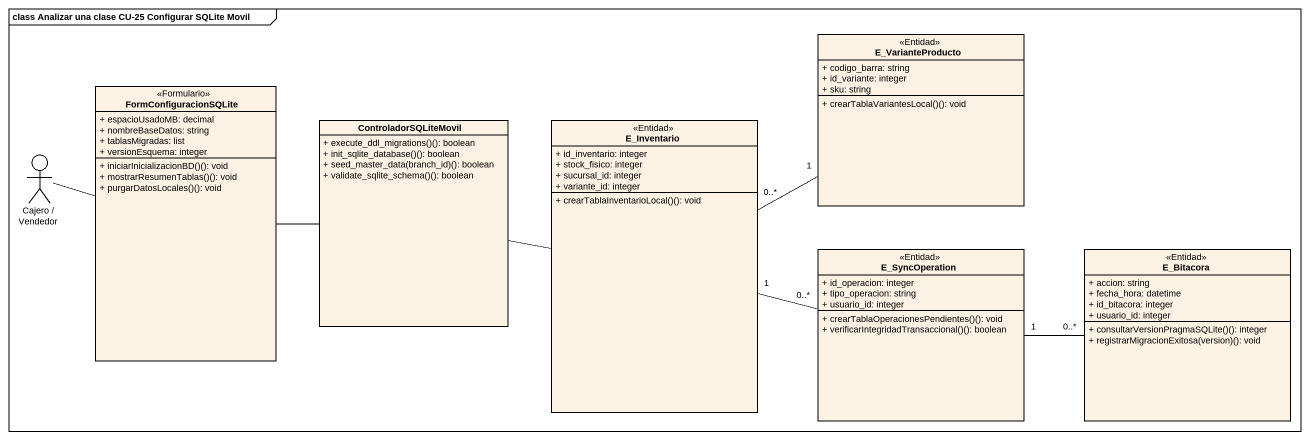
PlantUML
@startuml
mainframe class Analizar una clase CU-25 Configurar SQLite Movil
allowmixing
hide circle
hide empty members
skinparam classAttributeIconSize 0
class E_VarianteProducto <<Entidad>> {
  + codigo_barra: string
  + id_variante: integer
  + sku: string
  + crearTablaVariantesLocal()(): void
}
class FormConfiguracionSQLite <<Formulario>> {
  + espacioUsadoMB: decimal
  + nombreBaseDatos: string
  + tablasMigradas: list
  + versionEsquema: integer
  + iniciarInicializacionBD()(): void
  + mostrarResumenTablas()(): void
  + purgarDatosLocales()(): void
}
class ControladorSQLiteMovil {
  + execute_ddl_migrations()(): boolean
  + init_sqlite_database()(): boolean
  + seed_master_data(branch_id)(): boolean
  + validate_sqlite_schema()(): boolean
}
class E_Inventario <<Entidad>> {
  + id_inventario: integer
  + stock_fisico: integer
  + sucursal_id: integer
  + variante_id: integer
  + crearTablaInventarioLocal()(): void
}
actor "Cajero / Vendedor" as Cajero_Vendedor
class E_SyncOperation <<Entidad>> {
  + id_operacion: integer
  + tipo_operacion: string
  + usuario_id: integer
  + crearTablaOperacionesPendientes()(): void
  + verificarIntegridadTransaccional()(): boolean
}
class E_Bitacora <<Entidad>> {
  + accion: string
  + fecha_hora: datetime
  + id_bitacora: integer
  + usuario_id: integer
  + consultarVersionPragmaSQLite()(): integer
  + registrarMigracionExitosa(version)(): void
}
E_VarianteProducto "1" -left- "0..*" E_Inventario
FormConfiguracionSQLite -right- ControladorSQLiteMovil
ControladorSQLiteMovil -right- E_Inventario
E_Inventario "1" -right- "0..*" E_SyncOperation
Cajero_Vendedor -right- FormConfiguracionSQLite
E_SyncOperation "1" -right- "0..*" E_Bitacora
@enduml
